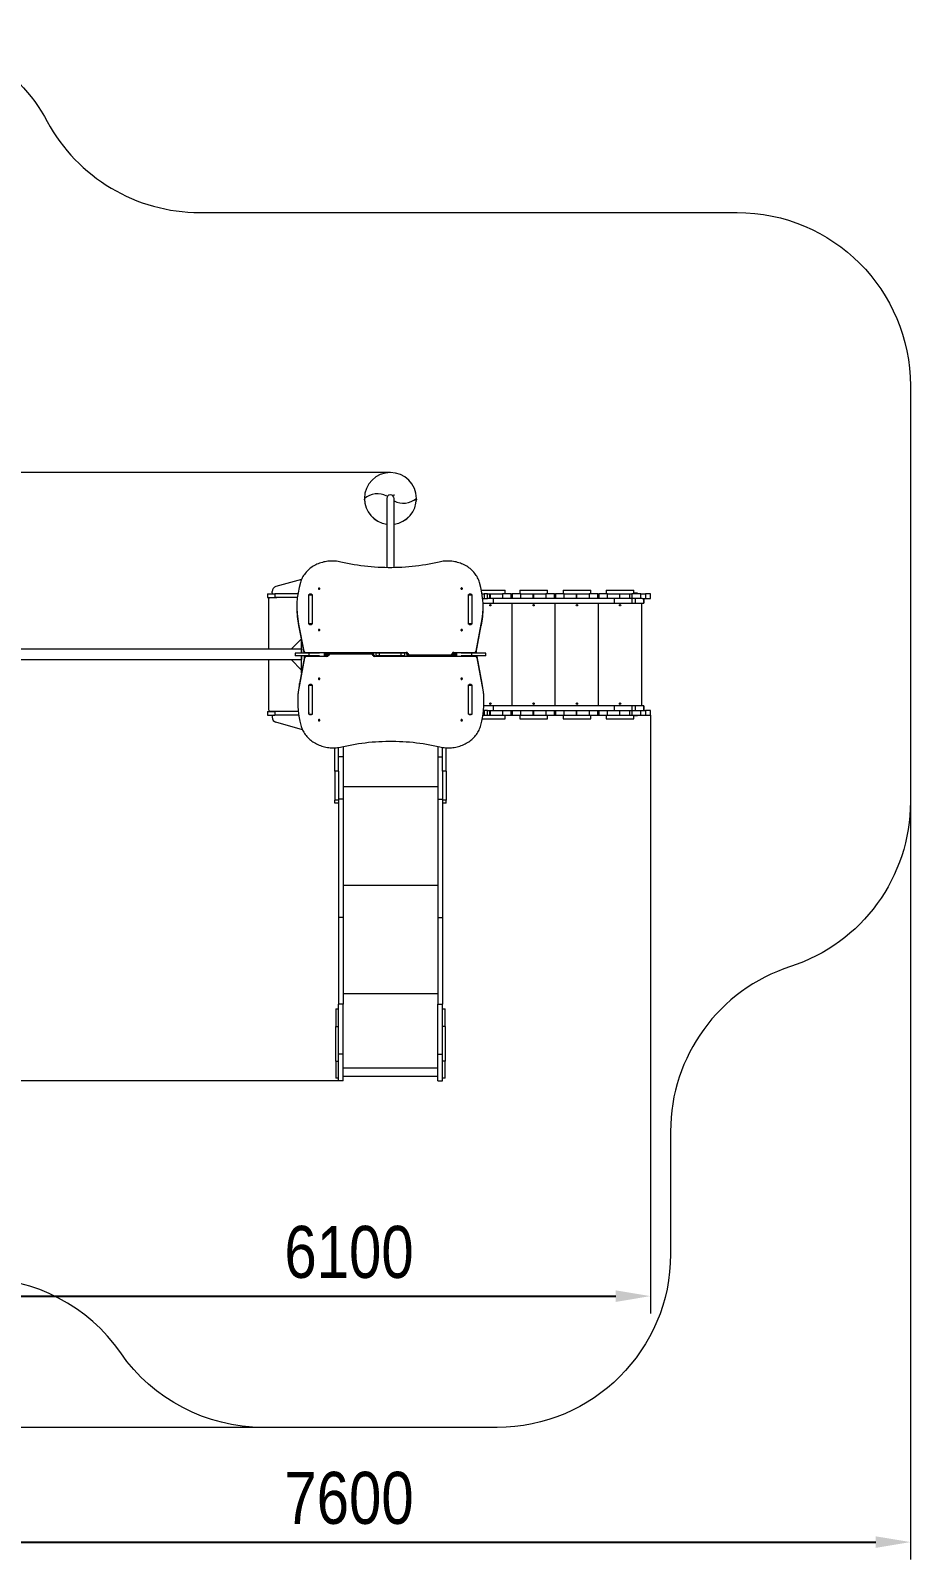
# Model space of a CAD drawing. Header units: millimetres. Extents: x 7072 to 16720, y -5282 to 3540.
# Drawn here: x 11644 to 16720, y -5282 to 3540 of the extents above; entities that cross this region are included whole.
import ezdxf

# ---------------------------------------------------------------- set-up
doc = ezdxf.new("R2010")
doc.units = ezdxf.units.MM
for name, color, linetype in [('DIKOM_ЗОНА', 80, 'Continuous'), ('DIKOM_ОБЪЕКТ', 7, 'Continuous'), ('DIKOM_РАЗМЕР_ЗОНА', 7, 'Continuous'), ('DIKOM_РАЗМЕР_ОБЪЕКТА', 7, 'Continuous')]:
    doc.layers.add(name, color=color, linetype=linetype)
doc.styles.add('style1', font='arial.ttf', dxfattribs={"width": 0.8})
doc.dimstyles.new('1-50', dxfattribs={"dimtxt": 300, "dimasz": 200, "dimexe": 100, "dimexo": 0, "dimgap": 100, "dimtad": 1, "dimtxsty": 'style1', "dimcen": 200, "dimclrd": 7, "dimclre": 7, "dimclrt": 7, "dimadec": 1, "dimazin": 2, "dimtfac": 1, "dimtmove": 0, "dimatfit": 2, "dimfxl": 0, "dimlwd": 25, "dimlwe": 18, "dimarcsym": 0})

# ---------------------------------------------------------------- blocks, each defined once
blk = doc.blocks.new('*D12')
at = {"layer": 'Defpoints', "color": 0, "transparency": 16777216}
for p in [(8142.7, 990.2), (13719.8, 990.2), (13433.3, -2520.2)]:
    blk.add_point(p, dxfattribs=at)
at = {"layer": 'DIKOM_РАЗМЕР_ОБЪЕКТА', "color": 7, "lineweight": 18, "transparency": 16777216}
for p, q in [((13719.8, 990.2), (8042.7, 990.2)), ((13433.3, -2520.2), (8042.7, -2520.2))]:
    blk.add_line(p, q, dxfattribs=at)
at = {"layer": 'DIKOM_РАЗМЕР_ОБЪЕКТА', "color": 7, "lineweight": 25, "transparency": 16777216}
blk.add_line((8142.7, -2320.2), (8142.7, 790.2), dxfattribs=at)
at = {"layer": 'DIKOM_РАЗМЕР_ОБЪЕКТА', "color": 7, "transparency": 16777216}
for points in [[(8109.4, 790.2), (8176, 790.2), (8142.7, 990.2)], [(8109.4, -2320.2), (8176, -2320.2), (8142.7, -2520.2)]]:
    blk.add_solid(points, dxfattribs=at)
at = {"layer": 'DIKOM_РАЗМЕР_ОБЪЕКТА', "color": 7, "transparency": 16777216, "insert": (7889.4, -769.8), "char_height": 300, "attachment_point": 5, "rotation": 90, "style": 'style1'}
blk.add_mtext('3500', dxfattribs=at)
blk = doc.blocks.new('*D9')
at = {"layer": 'Defpoints', "color": 0, "transparency": 16777216}
for p in [(7522.1, 3540.2), (10508.7, 3540.2), (13173.7, -4520.2)]:
    blk.add_point(p, dxfattribs=at)
at = {"layer": 'DIKOM_РАЗМЕР_ЗОНА', "color": 7, "lineweight": 18, "transparency": 16777216}
for p, q in [((10508.7, 3540.2), (7422.1, 3540.2)), ((13173.7, -4520.2), (7422.1, -4520.2))]:
    blk.add_line(p, q, dxfattribs=at)
at = {"layer": 'DIKOM_РАЗМЕР_ЗОНА', "color": 7, "lineweight": 25, "transparency": 16777216}
blk.add_line((7522.1, -4320.2), (7522.1, 3340.2), dxfattribs=at)
at = {"layer": 'DIKOM_РАЗМЕР_ЗОНА', "color": 7, "transparency": 16777216}
for points in [[(7488.7, 3340.2), (7555.4, 3340.2), (7522.1, 3540.2)], [(7488.7, -4320.2), (7555.4, -4320.2), (7522.1, -4520.2)]]:
    blk.add_solid(points, dxfattribs=at)
at = {"layer": 'DIKOM_РАЗМЕР_ЗОНА', "color": 7, "transparency": 16777216, "insert": (7268.9, -769.8), "char_height": 300, "attachment_point": 5, "rotation": 90, "style": 'style1'}
blk.add_mtext('8050', dxfattribs=at)
blk = doc.blocks.new('*D10')
at = {"layer": 'Defpoints', "color": 0, "transparency": 16777216}
for p in [(15219.8, -409.8), (9157.1, -867), (15219.8, -3762.7)]:
    blk.add_point(p, dxfattribs=at)
at = {"layer": 'DIKOM_РАЗМЕР_ОБЪЕКТА', "color": 7, "lineweight": 18, "transparency": 16777216}
for p, q in [((15219.8, -409.8), (15219.8, -3862.7)), ((9157.1, -867), (9157.1, -3862.7))]:
    blk.add_line(p, q, dxfattribs=at)
at = {"layer": 'DIKOM_РАЗМЕР_ОБЪЕКТА', "color": 7, "lineweight": 25, "transparency": 16777216}
blk.add_line((9357.1, -3762.7), (15019.8, -3762.7), dxfattribs=at)
at = {"layer": 'DIKOM_РАЗМЕР_ОБЪЕКТА', "color": 7, "transparency": 16777216}
for points in [[(9357.1, -3729.4), (9357.1, -3796.1), (9157.1, -3762.7)], [(15019.8, -3729.4), (15019.8, -3796.1), (15219.8, -3762.7)]]:
    blk.add_solid(points, dxfattribs=at)
at = {"layer": 'DIKOM_РАЗМЕР_ОБЪЕКТА', "color": 7, "transparency": 16777216, "insert": (13481.1, -3509.6), "char_height": 300, "attachment_point": 5, "style": 'style1'}
blk.add_mtext('6100', dxfattribs=at)
blk = doc.blocks.new('*D11')
at = {"layer": 'Defpoints', "color": 0, "transparency": 16777216}
for p in [(16719.8, -909.8), (9157.1, -2051), (16719.8, -5182.1)]:
    blk.add_point(p, dxfattribs=at)
at = {"layer": 'DIKOM_РАЗМЕР_ЗОНА', "color": 7, "lineweight": 18, "transparency": 16777216}
for p, q in [((16719.8, -909.8), (16719.8, -5282.1)), ((9157.1, -2051), (9157.1, -5282.1))]:
    blk.add_line(p, q, dxfattribs=at)
at = {"layer": 'DIKOM_РАЗМЕР_ЗОНА', "color": 7, "lineweight": 25, "transparency": 16777216}
blk.add_line((9357.1, -5182.1), (16519.8, -5182.1), dxfattribs=at)
at = {"layer": 'DIKOM_РАЗМЕР_ЗОНА', "color": 7, "transparency": 16777216}
for points in [[(9357.1, -5148.8), (9357.1, -5215.4), (9157.1, -5182.1)], [(16519.8, -5148.8), (16519.8, -5215.4), (16719.8, -5182.1)]]:
    blk.add_solid(points, dxfattribs=at)
at = {"layer": 'DIKOM_РАЗМЕР_ЗОНА', "color": 7, "transparency": 16777216, "insert": (13481.1, -4928.9), "char_height": 300, "attachment_point": 5, "style": 'style1'}
blk.add_mtext('7600', dxfattribs=at)

msp = doc.modelspace()

# ---------------------------------------------------------------- linework, layer by layer
at = {"layer": 'DIKOM_ЗОНА', "color": 3, "lineweight": 15}
for points in [[(12163.664, -4090.159, 0.24586718), (11341.991, -3660.118), (10157.113, -3660.118, -0.41421356), (9157.113, -2660.118), (9157.113, 2540.21, -0.41421356), (10157.113, 3540.21), (10860.381, 3540.21, -0.27563488), (11740.364, 3015.216)], [(11740.364, 3015.216, 0.27563488), (12620.346, 2490.222), (15719.753, 2490.222, -0.41421356), (16719.753, 1490.222), (16719.753, -909.778, -0.32519799), (16027.812, -1861.145)], [(16027.812, -1861.145, 0.32519799), (15335.872, -2812.512), (15335.872, -3520.201, -0.41421356), (14335.872, -4520.201), (12985.338, -4520.201, -0.24586718), (12163.664, -4090.159)]]:
    msp.add_lwpolyline(points, format="xyb", dxfattribs=at)
at = {"layer": 'DIKOM_ОБЪЕКТ', "color": 7, "linetype": 'Continuous', "lineweight": 15}
for p, q in [((13569.753, 840.006), (13569.753, 840.261)), ((13569.753, 832.606), (13569.799, 836.306)), ((13569.753, 832.606), (13569.929, 832.752)), ((13569.753, 832.606), (13569.753, 832.351)), ((13569.799, 828.651), (13569.753, 824.951)), ((13569.929, 825.097), (13569.753, 824.951)), ((13569.753, 824.951), (13569.753, 824.696)), ((13698.753, 840.222), (13698.753, 441.082)), ((13698.825, 861.566), (13698.853, 860.66)), ((13740.753, 441.161), (13740.753, 840.222)), ((13869.753, 832.606), (13869.562, 832.448)), ((13869.753, 824.951), (13869.562, 824.793)), ((13869.707, 836.306), (13869.753, 832.606)), ((13869.753, 824.951), (13869.707, 828.651)), ((13869.753, 840.261), (13869.753, 840.006)), ((13869.753, 832.351), (13869.753, 832.606)), ((13869.753, 824.696), (13869.753, 824.951)), ((13206.833, 373.165), (13059.664, 331.957)), ((13206.833, 373.165), (13059.664, 331.957)), ((13009.753, 290.222), (13009.753, 269.222)), ((13009.753, 290.222), (13052.437, 290.222)), ((13009.753, 269.222), (13052.437, 269.222)), ((13023.753, 268.222), (13061.753, 268.222)), ((13037.753, 296.222), (13037.753, 303.068)), ((13052.437, 290.222), (13052.437, 269.222)), ((13185.693, 290.222), (13052.437, 290.222)), ((13182.904, 269.222), (13052.437, 269.222)), ((13248.003, 279.797), (13248.003, 120.881)), ((13248.753, 284.627), (13248.753, 285.698)), ((13248.753, 284.627), (13269.753, 284.627)), ((13248.753, 118.235), (13248.753, 284.627)), ((13266.842, 285.739), (13251.664, 285.739)), ((13261.503, 287.591), (13257.003, 287.591)), ((13257.003, 287.591), (13257.003, 285.739)), ((13261.503, 287.591), (13261.503, 285.739)), ((13269.753, 284.627), (13269.753, 285.698)), ((13269.753, 118.235), (13269.753, 284.627)), ((13269.753, 274.351), (13270.185, 274.351)), ((13270.503, 120.881), (13270.503, 279.797)), ((14169.003, 279.797), (14169.003, 120.881)), ((14169.321, 274.351), (14169.753, 274.351)), ((14169.753, 284.627), (14169.753, 285.698)), ((14169.753, 284.627), (14190.753, 284.627)), ((14169.753, 118.235), (14169.753, 284.627)), ((14187.842, 285.739), (14172.664, 285.739)), ((14182.503, 287.591), (14178.003, 287.591)), ((14178.003, 287.591), (14178.003, 285.739)), ((14182.503, 287.591), (14182.503, 285.739)), ((14190.753, 284.627), (14190.753, 285.698)), ((14190.753, 118.235), (14190.753, 284.627)), ((14191.503, 120.881), (14191.503, 279.797)), ((14245.137, 311.222), (14381.532, 311.222)), ((14248.854, 290.222), (14260.035, 290.222)), ((14260.035, 290.222), (14260.035, 263.222)), ((14280.211, 290.222), (14260.035, 290.222)), ((14280.211, 263.222), (14280.211, 290.222)), ((14280.211, 290.222), (14293.753, 290.222)), ((14293.753, 263.222), (14293.753, 290.222)), ((14293.753, 290.222), (14296.753, 290.222)), ((14296.753, 263.222), (14296.753, 290.222)), ((14296.753, 290.222), (14366.753, 290.222)), ((14366.753, 290.222), (14366.753, 263.222)), ((14416.753, 290.222), (14366.753, 290.222)), ((14381.532, 290.222), (14381.532, 311.222)), ((14416.753, 263.222), (14416.753, 290.222)), ((14416.753, 290.222), (14422.753, 290.222)), ((14422.753, 290.222), (14422.753, 263.222)), ((14472.753, 290.222), (14422.753, 290.222)), ((14465.753, 311.222), (14465.753, 290.222)), ((14465.753, 311.222), (14625.753, 311.222)), ((14472.753, 263.222), (14472.753, 290.222)), ((14472.753, 290.222), (14542.753, 290.222)), ((14542.753, 263.222), (14542.753, 290.222)), ((14542.753, 290.222), (14546.753, 290.222)), ((14546.753, 263.222), (14546.753, 290.222)), ((14546.753, 290.222), (14616.753, 290.222)), ((14616.753, 290.222), (14616.753, 263.222)), ((14666.753, 290.222), (14616.753, 290.222)), ((14625.753, 290.222), (14625.753, 311.222)), ((14666.753, 263.222), (14666.753, 290.222)), ((14666.753, 290.222), (14672.753, 290.222)), ((14672.753, 290.222), (14672.753, 263.222)), ((14722.753, 290.222), (14672.753, 290.222)), ((14715.753, 311.222), (14715.753, 290.222)), ((14715.753, 311.222), (14875.753, 311.222)), ((14722.753, 263.222), (14722.753, 290.222)), ((14722.753, 290.222), (14792.753, 290.222)), ((14792.753, 263.222), (14792.753, 290.222)), ((14792.753, 290.222), (14795.753, 290.222)), ((14795.753, 263.222), (14795.753, 290.222)), ((14795.753, 290.222), (14865.753, 290.222)), ((14865.753, 290.222), (14865.753, 263.222)), ((14915.753, 290.222), (14865.753, 290.222)), ((14875.753, 290.222), (14875.753, 311.222)), ((14915.753, 263.222), (14915.753, 290.222)), ((14915.753, 290.222), (14921.753, 290.222)), ((14921.753, 290.222), (14921.753, 263.222)), ((14971.753, 290.222), (14921.753, 290.222)), ((14964.753, 311.222), (14964.753, 290.222)), ((14964.753, 311.222), (15124.753, 311.222)), ((14971.753, 263.222), (14971.753, 290.222)), ((14971.753, 290.222), (15042.803, 290.222)), ((15042.803, 263.222), (15042.803, 290.222)), ((15042.803, 290.222), (15101.714, 290.222)), ((15101.714, 263.222), (15101.714, 290.222)), ((15101.714, 290.222), (15112.502, 290.222)), ((15112.502, 290.222), (15112.502, 263.222)), ((15165.437, 290.222), (15112.502, 290.222)), ((15124.753, 290.222), (15124.753, 311.222)), ((15144.753, 293.222), (15124.753, 293.222)), ((15144.753, 290.222), (15144.753, 293.222)), ((15165.437, 263.222), (15165.437, 290.222)), ((15165.437, 290.222), (15190.624, 290.222)), ((15190.624, 290.222), (15190.624, 263.222)), ((15219.753, 290.222), (15190.624, 290.222)), ((15219.753, 263.222), (15219.753, 290.222)), ((13017.753, -29.778), (13017.753, 262.222)), ((13179.929, 215.406), (13179.929, 207.906)), ((14169.003, 263.222), (14169.753, 263.222)), ((14169.003, 236.222), (14169.753, 236.222)), ((14190.753, 263.222), (14191.503, 263.222)), ((14190.753, 236.222), (14191.503, 236.222)), ((14252.27, 263.222), (14260.035, 263.222)), ((14254.174, 236.222), (14312.298, 236.222)), ((14254.618, 207.906), (14254.618, 215.406)), ((14260.035, 263.222), (14279.417, 263.222)), ((14312.298, 263.222), (14279.417, 263.222)), ((14312.298, 263.222), (14312.298, 236.222)), ((15010.343, 263.222), (14312.298, 263.222)), ((14312.298, 236.222), (15010.343, 236.222)), ((14421.753, -355.778), (14421.753, 236.222)), ((14670.753, -355.778), (14670.753, 236.222)), ((14920.753, -355.778), (14920.753, 236.222)), ((15010.343, 263.222), (15010.343, 236.222)), ((15112.212, 263.222), (15010.343, 263.222)), ((15010.343, 236.222), (15112.212, 236.222)), ((15112.212, 263.222), (15112.212, 236.222)), ((15132.34, 263.222), (15112.212, 263.222)), ((15112.212, 236.222), (15132.34, 236.222)), ((15132.34, 263.222), (15132.34, 236.222)), ((15172.107, 263.222), (15132.34, 263.222)), ((15132.34, 236.222), (15180.998, 236.222)), ((15169.753, -355.778), (15169.753, 236.222)), ((15172.107, 263.222), (15190.624, 263.222)), ((15180.998, 263.222), (15180.998, 236.222)), ((15180.998, 236.222), (15181.646, 236.222)), ((15181.646, 236.222), (15181.646, 263.222)), ((15190.624, 263.222), (15219.753, 263.222)), ((13190.286, 115.292), (13219.58, -40.486)), ((13190.286, 115.292), (13190.286, 107.792)), ((13190.286, 107.792), (13219.58, -47.986)), ((13248.753, 118.235), (13269.753, 118.235)), ((13248.753, 114.981), (13248.753, 118.235)), ((13257.003, 113.087), (13261.503, 113.087)), ((13269.753, 114.981), (13269.753, 118.235)), ((14169.753, 118.235), (14190.753, 118.235)), ((14169.753, 114.981), (14169.753, 118.235)), ((14178.003, 113.087), (14182.503, 113.087)), ((14190.753, 114.981), (14190.753, 118.235)), ((14214.967, -40.484), (14244.26, 115.292)), ((14214.967, -47.984), (14244.26, 107.792)), ((14244.26, 115.292), (14244.26, 107.792)), ((13146.753, -29.778), (13205.171, 28.64)), ((13206.753, -52.272), (13206.753, 20.224)), ((13206.753, -29.778), (9646.772, -29.778)), ((13169.481, -52.272), (13169.481, -67.272)), ((13250.656, -52.272), (13169.481, -52.272)), ((13250.656, -67.272), (13169.481, -67.272)), ((13224.539, -71.551), (13195.246, -227.327)), ((13224.539, -79.051), (13195.246, -234.827)), ((13206.753, -29.778), (13206.753, -52.272)), ((13206.753, -166.134), (13206.753, -67.272)), ((13206.753, -67.272), (13206.753, -89.778)), ((13219.58, -40.486), (13219.58, -47.986)), ((13224.539, -79.051), (13224.539, -71.551)), ((13229.45, -47.754), (13810.91, -47.752)), ((13229.45, -47.754), (13229.45, -52.272)), ((13234.409, -71.783), (13234.409, -67.272)), ((13353.634, -71.783), (13234.409, -71.783)), ((13250.656, -67.272), (13250.656, -52.272)), ((13311.04, -52.272), (13250.656, -52.272)), ((13310.986, -67.272), (13250.656, -67.272)), ((13353.634, -64.283), (13334.901, -64.283)), ((13334.937, -55.254), (13363.428, -55.254)), ((13352.454, -64.283), (13352.454, -55.254)), ((13353.634, -71.783), (13353.634, -64.283)), ((13362.521, -65.219), (13362.521, -57.719)), ((13372.396, -57.926), (13372.396, -50.529)), ((13609.834, -57.926), (13372.396, -57.926)), ((13609.834, -57.926), (13609.834, -50.529)), ((13618.801, -55.253), (13626.457, -55.253)), ((13619.709, -65.219), (13619.709, -57.719)), ((13620.223, -59.346), (13620.223, -55.253)), ((13628.596, -71.783), (13628.596, -64.701)), ((14210.057, -71.78), (13628.596, -71.783)), ((13637.313, -52.272), (13636.198, -52.272)), ((13637.313, -67.272), (13636.222, -67.272)), ((13637.313, -67.272), (13637.313, -52.272)), ((13657.357, -52.272), (13637.313, -52.272)), ((13657.357, -67.272), (13637.313, -67.272)), ((13657.357, -67.272), (13657.357, -52.272)), ((13782.149, -52.272), (13657.357, -52.272)), ((13782.149, -67.272), (13657.357, -67.272)), ((13782.149, -67.272), (13782.149, -52.272)), ((13802.193, -52.272), (13782.149, -52.272)), ((13802.193, -67.272), (13782.149, -67.272)), ((13802.193, -67.272), (13802.193, -52.272)), ((13803.31, -52.272), (13802.193, -52.272)), ((13803.283, -67.272), (13802.193, -67.272)), ((13810.91, -47.752), (13810.91, -54.831)), ((13820.705, -64.282), (13813.03, -64.282)), ((13819.283, -64.282), (13819.283, -60.189)), ((13819.797, -54.316), (13819.797, -61.816)), ((13829.672, -61.609), (14067.11, -61.609)), ((13829.672, -61.609), (13829.672, -69.003)), ((14067.11, -61.609), (14067.11, -69.002)), ((14104.613, -64.281), (14076.078, -64.281)), ((14076.985, -54.316), (14076.985, -61.816)), ((14085.872, -47.752), (14205.097, -47.752)), ((14085.872, -47.752), (14085.872, -55.252)), ((14085.872, -55.252), (14104.561, -55.252)), ((14087.053, -64.281), (14087.053, -55.252)), ((14188.85, -52.272), (14128.453, -52.272)), ((14188.85, -67.272), (14128.533, -67.272)), ((14188.85, -67.272), (14188.85, -52.272)), ((14270.025, -52.272), (14188.85, -52.272)), ((14270.025, -67.272), (14188.85, -67.272)), ((14205.097, -47.752), (14205.097, -52.272)), ((14210.057, -71.78), (14210.057, -67.272)), ((14214.967, -40.484), (14214.967, -47.984)), ((14219.927, -79.049), (14219.927, -71.549)), ((14249.22, -227.327), (14219.927, -71.549)), ((14249.22, -234.827), (14219.927, -79.049)), ((14270.025, -67.272), (14270.025, -52.272)), ((9646.772, -89.778), (13206.753, -89.778)), ((13017.753, -381.778), (13017.753, -89.778)), ((13206.753, -149.778), (13146.753, -89.778)), ((13195.246, -234.827), (13195.246, -227.327)), ((13248.003, -240.416), (13248.003, -399.332)), ((13248.753, -237.427), (13248.753, -234.372)), ((13248.753, -237.427), (13269.753, -237.427)), ((13248.753, -404.158), (13248.753, -237.427)), ((13261.503, -232.622), (13257.003, -232.622)), ((13269.753, -237.427), (13269.753, -234.372)), ((13269.753, -404.158), (13269.753, -237.427)), ((13270.503, -399.332), (13270.503, -240.416)), ((14169.003, -240.416), (14169.003, -399.332)), ((14169.753, -237.427), (14169.753, -234.372)), ((14169.753, -237.427), (14190.753, -237.427)), ((14169.753, -404.158), (14169.753, -237.427)), ((14182.503, -232.622), (14178.003, -232.622)), ((14190.753, -237.427), (14190.753, -234.372)), ((14190.753, -404.158), (14190.753, -237.427)), ((14191.503, -399.332), (14191.503, -240.416)), ((14249.22, -234.827), (14249.22, -227.327)), ((13184.888, -327.441), (13184.888, -334.941)), ((14259.578, -334.941), (14259.578, -327.441)), ((13009.753, -388.778), (13009.753, -409.778)), ((13009.753, -388.778), (13052.437, -388.778)), ((13009.753, -409.778), (13052.437, -409.778)), ((13023.753, -387.778), (13061.753, -387.778)), ((13037.753, -415.778), (13037.753, -422.624)), ((13052.437, -388.778), (13052.437, -409.778)), ((13187.866, -388.778), (13052.437, -388.778)), ((13190.655, -409.778), (13052.437, -409.778)), ((13248.753, -404.158), (13269.753, -404.158)), ((13248.753, -405.228), (13248.753, -404.158)), ((13251.664, -405.271), (13266.842, -405.271)), ((13257.003, -407.126), (13257.003, -405.271)), ((13257.003, -407.126), (13261.503, -407.126)), ((13261.503, -407.126), (13261.503, -405.271)), ((13270.186, -393.882), (13269.753, -393.882)), ((13269.753, -405.228), (13269.753, -404.158)), ((14169.003, -355.778), (14169.753, -355.778)), ((14169.753, -382.778), (14169.003, -382.778)), ((14169.753, -393.885), (14169.321, -393.885)), ((14169.753, -404.158), (14190.753, -404.158)), ((14169.753, -405.228), (14169.753, -404.158)), ((14172.664, -405.271), (14187.842, -405.271)), ((14178.003, -407.126), (14178.003, -405.271)), ((14178.003, -407.126), (14182.503, -407.126)), ((14182.503, -407.126), (14182.503, -405.271)), ((14191.503, -355.778), (14190.753, -355.778)), ((14191.503, -382.778), (14190.753, -382.778)), ((14190.753, -405.228), (14190.753, -404.158)), ((14250.092, -430.778), (14381.532, -430.778)), ((14253.81, -409.778), (14260.035, -409.778)), ((14257.227, -382.778), (14260.035, -382.778)), ((14312.298, -355.778), (14259.132, -355.778)), ((14260.035, -382.778), (14260.035, -409.778)), ((14279.417, -382.778), (14260.035, -382.778)), ((14260.035, -409.778), (14280.211, -409.778)), ((14279.417, -382.778), (14312.298, -382.778)), ((14280.211, -409.778), (14280.211, -382.778)), ((14280.211, -409.778), (14293.753, -409.778)), ((14293.753, -409.778), (14293.753, -382.778)), ((14293.753, -409.778), (14296.753, -409.778)), ((14296.753, -409.778), (14296.753, -382.778)), ((14296.753, -409.778), (14366.753, -409.778)), ((14312.298, -355.778), (14312.298, -382.778)), ((15010.343, -355.778), (14312.298, -355.778)), ((14312.298, -382.778), (15010.343, -382.778)), ((14366.753, -382.778), (14366.753, -409.778)), ((14366.753, -409.778), (14416.753, -409.778)), ((14381.532, -430.778), (14381.532, -409.778)), ((14416.753, -409.778), (14416.753, -382.778)), ((14416.753, -409.778), (14422.753, -409.778)), ((14422.753, -382.778), (14422.753, -409.778)), ((14422.753, -409.778), (14472.753, -409.778)), ((14465.753, -409.778), (14465.753, -430.778)), ((14465.753, -430.778), (14625.753, -430.778)), ((14472.753, -409.778), (14472.753, -382.778)), ((14472.753, -409.778), (14542.753, -409.778)), ((14542.753, -409.778), (14542.753, -382.778)), ((14542.753, -409.778), (14546.753, -409.778)), ((14546.753, -409.778), (14546.753, -382.778)), ((14546.753, -409.778), (14616.753, -409.778)), ((14616.753, -382.778), (14616.753, -409.778)), ((14616.753, -409.778), (14666.753, -409.778)), ((14625.753, -430.778), (14625.753, -409.778)), ((14666.753, -409.778), (14666.753, -382.778)), ((14666.753, -409.778), (14672.753, -409.778)), ((14672.753, -382.778), (14672.753, -409.778)), ((14672.753, -409.778), (14722.753, -409.778)), ((14715.753, -409.778), (14715.753, -430.778)), ((14715.753, -430.778), (14875.753, -430.778)), ((14722.753, -409.778), (14722.753, -382.778)), ((14722.753, -409.778), (14792.753, -409.778)), ((14792.753, -409.778), (14792.753, -382.778)), ((14792.753, -409.778), (14795.753, -409.778)), ((14795.753, -409.778), (14795.753, -382.778)), ((14795.753, -409.778), (14865.753, -409.778)), ((14865.753, -382.778), (14865.753, -409.778)), ((14865.753, -409.778), (14915.753, -409.778)), ((14875.753, -430.778), (14875.753, -409.778)), ((14915.753, -409.778), (14915.753, -382.778)), ((14915.753, -409.778), (14921.753, -409.778)), ((14921.753, -382.778), (14921.753, -409.778)), ((14921.753, -409.778), (14971.753, -409.778)), ((14964.753, -409.778), (14964.753, -430.778)), ((14964.753, -430.778), (15124.753, -430.778)), ((14971.753, -409.778), (14971.753, -382.778)), ((14971.753, -409.778), (15042.803, -409.778)), ((15010.343, -355.778), (15010.343, -382.778)), ((15112.212, -355.778), (15010.343, -355.778)), ((15010.343, -382.778), (15112.212, -382.778)), ((15042.803, -409.778), (15042.803, -382.778)), ((15042.803, -409.778), (15101.714, -409.778)), ((15101.714, -409.778), (15101.714, -382.778)), ((15101.714, -409.778), (15112.502, -409.778)), ((15112.212, -355.778), (15112.212, -382.778)), ((15132.34, -355.778), (15112.212, -355.778)), ((15112.212, -382.778), (15132.34, -382.778)), ((15112.502, -382.778), (15112.502, -409.778)), ((15112.502, -409.778), (15165.437, -409.778)), ((15124.753, -430.778), (15124.753, -409.778)), ((15124.753, -412.778), (15144.753, -412.778)), ((15132.34, -355.778), (15132.34, -382.778)), ((15180.998, -355.778), (15132.34, -355.778)), ((15132.34, -382.778), (15172.107, -382.778)), ((15144.753, -412.778), (15144.753, -409.778)), ((15165.437, -409.778), (15165.437, -382.778)), ((15165.437, -409.778), (15190.624, -409.778)), ((15172.107, -382.778), (15190.624, -382.778)), ((15180.998, -355.778), (15180.998, -382.778)), ((15181.646, -355.778), (15180.998, -355.778)), ((15181.646, -382.778), (15181.646, -355.778)), ((15190.624, -382.778), (15190.624, -409.778)), ((15219.753, -382.778), (15190.624, -382.778)), ((15190.624, -409.778), (15219.753, -409.778)), ((15219.753, -409.778), (15219.753, -382.778)), ((13212.511, -494.31), (13059.664, -451.513)), ((13398.753, -733.68), (13398.753, -598.582)), ((13419.753, -733.68), (13419.753, -596.644)), ((13446.753, -591.331), (13446.753, -651.654)), ((13992.753, -590.207), (13992.753, -651.654)), ((14019.753, -733.68), (14019.753, -595.901)), ((14040.753, -733.68), (14040.753, -598.294)), ((13446.753, -651.654), (13419.753, -651.654)), ((13446.753, -651.654), (13446.753, -895.587)), ((13992.753, -651.654), (14019.753, -651.654)), ((13992.753, -651.654), (13992.753, -895.587)), ((13419.753, -733.68), (13398.753, -733.68)), ((13398.753, -733.68), (13398.753, -899.823)), ((13419.753, -733.68), (13419.753, -897.085)), ((14040.753, -733.68), (14019.753, -733.68)), ((14019.753, -733.68), (14019.753, -897.085)), ((14040.753, -733.68), (14040.753, -899.823)), ((13446.753, -822.793), (13992.753, -822.793)), ((13419.753, -899.823), (13398.753, -899.823)), ((13398.753, -918.685), (13398.753, -899.823)), ((13419.753, -918.685), (13398.753, -918.685)), ((13446.753, -895.587), (13419.753, -895.587)), ((13419.753, -897.085), (13419.753, -1578.646)), ((13446.753, -895.587), (13446.753, -1578.646)), ((13992.753, -895.587), (14019.753, -895.587)), ((13992.753, -895.587), (13992.753, -1578.646)), ((14019.753, -897.085), (14019.753, -1578.646)), ((14040.753, -899.823), (14019.753, -899.823)), ((14040.753, -918.685), (14019.753, -918.685)), ((14040.753, -918.685), (14040.753, -899.823)), ((13446.753, -1391.201), (13992.753, -1391.201)), ((13446.753, -1578.646), (13419.753, -1578.646)), ((13419.753, -1578.646), (13419.753, -2078.914)), ((13446.753, -1578.646), (13446.753, -2078.914)), ((13992.753, -1578.646), (14019.753, -1578.646)), ((13992.753, -1578.646), (13992.753, -2078.914)), ((14019.753, -1578.646), (14019.753, -2078.914)), ((13446.753, -2016.536), (13992.753, -2016.536)), ((13404.753, -2105.647), (13419.753, -2105.647)), ((13404.753, -2105.647), (13404.753, -2207.393)), ((13446.753, -2078.914), (13419.753, -2078.914)), ((13419.753, -2365.785), (13419.753, -2078.914)), ((13446.753, -2365.785), (13446.753, -2078.914)), ((13992.753, -2078.914), (14019.753, -2078.914)), ((13992.753, -2365.785), (13992.753, -2078.914)), ((14019.753, -2365.785), (14019.753, -2078.914)), ((14019.753, -2105.647), (14034.753, -2105.647)), ((14034.753, -2207.393), (14034.753, -2105.647)), ((13404.753, -2207.393), (13419.753, -2207.393)), ((13404.753, -2407.362), (13404.753, -2207.393)), ((14034.753, -2207.393), (14019.753, -2207.393)), ((14034.753, -2207.393), (14034.753, -2407.362)), ((13446.753, -2365.785), (13419.753, -2365.785)), ((13419.753, -2520.201), (13419.753, -2365.785)), ((13446.753, -2520.201), (13446.753, -2365.785)), ((13992.753, -2365.785), (14019.753, -2365.785)), ((13992.753, -2520.201), (13992.753, -2365.785)), ((14019.753, -2520.201), (14019.753, -2365.785)), ((13404.753, -2407.362), (13419.753, -2407.362)), ((13404.753, -2407.362), (13404.753, -2505.617)), ((13446.753, -2446.073), (13992.753, -2446.073)), ((14034.753, -2407.362), (14019.753, -2407.362)), ((14034.753, -2505.617), (14034.753, -2407.362)), ((13419.753, -2505.617), (13404.753, -2505.617)), ((13446.753, -2520.201), (13419.753, -2520.201)), ((13992.753, -2495.201), (13446.753, -2495.201)), ((13992.753, -2520.201), (14019.753, -2520.201)), ((14034.753, -2505.617), (14019.753, -2505.617))]:
    msp.add_line(p, q, dxfattribs=at)
at = {"layer": 'DIKOM_ОБЪЕКТ', "color": 7, "linetype": 'Continuous', "lineweight": 15, "flags": 128}
for points in [[(13434.229, 473.511), (13426.114, 475.254), (13417.92, 476.687), (13409.66, 477.805), (13401.352, 478.608), (13393.01, 479.093), (13384.653, 479.261), (13376.294, 479.109), (13367.952, 478.64), (13359.641, 477.853), (13351.379, 476.75), (13343.181, 475.334), (13335.062, 473.607), (13327.039, 471.572), (13319.127, 469.233), (13311.342, 466.595), (13303.698, 463.663), (13296.21, 460.443), (13288.894, 456.941), (13281.762, 453.163), (13274.829, 449.117), (13268.108, 444.811), (13261.613, 440.253), (13255.355, 435.453), (13249.347, 430.418), (13243.601, 425.159), (13238.127, 419.687), (13232.937, 414.011), (13228.04, 408.144), (13223.446, 402.095), (13219.163, 395.877), (13215.201, 389.502), (13211.566, 382.982), (13208.265, 376.33), (13205.306, 369.559), (13202.694, 362.681), (13200.434, 355.711)], [(14000.318, 473.511), (13981.211, 469.181), (13962.016, 465.153), (13942.739, 461.43), (13923.386, 458.013), (13903.965, 454.903), (13884.481, 452.101), (13864.941, 449.608), (13845.352, 447.424), (13825.72, 445.552), (13806.052, 443.99), (13786.354, 442.74), (13766.633, 441.802), (13746.896, 441.177), (13727.149, 440.864), (13707.398, 440.864), (13687.651, 441.177), (13667.913, 441.802), (13648.192, 442.74), (13628.494, 443.99), (13608.826, 445.552), (13589.194, 447.424), (13569.605, 449.608), (13550.066, 452.101), (13530.582, 454.903), (13511.161, 458.013), (13491.808, 461.43), (13472.531, 465.153), (13453.336, 469.181), (13434.229, 473.511)], [(14234.113, 355.711), (14231.853, 362.681), (14229.24, 369.559), (14226.281, 376.33), (14222.981, 382.982), (14219.346, 389.502), (14215.384, 395.877), (14211.101, 402.095), (14206.507, 408.144), (14201.61, 414.011), (14196.419, 419.687), (14190.946, 425.159), (14185.2, 430.418), (14179.192, 435.453), (14172.934, 440.253), (14166.438, 444.811), (14159.718, 449.117), (14152.785, 453.163), (14145.653, 456.941), (14138.336, 460.443), (14130.849, 463.663), (14123.205, 466.595), (14115.419, 469.233), (14107.508, 471.572), (14099.485, 473.607), (14091.366, 475.334), (14083.168, 476.75), (14074.905, 477.853), (14066.595, 478.64), (14058.252, 479.109), (14049.894, 479.261), (14041.536, 479.093), (14033.195, 478.608), (14024.887, 477.805), (14016.627, 476.687), (14008.432, 475.254), (14000.318, 473.511)], [(13313.153, 319.851), (13312.975, 320.924), (13312.455, 321.911), (13311.634, 322.731), (13310.581, 323.317), (13309.379, 323.623), (13308.127, 323.623), (13306.925, 323.317), (13305.872, 322.731), (13305.052, 321.911), (13304.531, 320.924), (13304.353, 319.851), (13304.531, 318.777), (13305.052, 317.791), (13305.872, 316.971), (13306.925, 316.385), (13308.127, 316.079), (13309.379, 316.079), (13310.581, 316.385), (13311.634, 316.971), (13312.455, 317.791), (13312.975, 318.777), (13313.153, 319.851)], [(14135.153, 319.851), (14134.975, 320.924), (14134.455, 321.911), (14133.634, 322.731), (14132.581, 323.317), (14131.379, 323.623), (14130.127, 323.623), (14128.925, 323.317), (14127.872, 322.731), (14127.052, 321.911), (14126.531, 320.924), (14126.353, 319.851), (14126.531, 318.777), (14127.052, 317.791), (14127.872, 316.971), (14128.925, 316.385), (14130.127, 316.079), (14131.379, 316.079), (14132.581, 316.385), (14133.634, 316.971), (14134.455, 317.791), (14134.975, 318.777), (14135.153, 319.851)], [(13313.153, 80.828), (13312.975, 81.901), (13312.455, 82.888), (13311.634, 83.708), (13310.581, 84.294), (13309.379, 84.6), (13308.127, 84.6), (13306.925, 84.294), (13305.872, 83.708), (13305.052, 82.888), (13304.531, 81.901), (13304.353, 80.828), (13304.531, 79.754), (13305.052, 78.768), (13305.872, 77.948), (13306.925, 77.362), (13308.127, 77.056), (13309.379, 77.056), (13310.581, 77.362), (13311.634, 77.948), (13312.455, 78.768), (13312.975, 79.754), (13313.153, 80.828)], [(14135.153, 80.828), (14134.975, 81.901), (14134.455, 82.888), (14133.634, 83.708), (14132.581, 84.294), (14131.379, 84.6), (14130.127, 84.6), (14128.925, 84.294), (14127.872, 83.708), (14127.052, 82.888), (14126.531, 81.901), (14126.353, 80.828), (14126.531, 79.754), (14127.052, 78.768), (14127.872, 77.948), (14128.925, 77.362), (14130.127, 77.056), (14131.379, 77.056), (14132.581, 77.362), (14133.634, 77.948), (14134.455, 78.768), (14134.975, 79.754), (14135.153, 80.828)], [(13304.353, -200.363), (13304.531, -201.436), (13305.052, -202.423), (13305.872, -203.242), (13306.925, -203.829), (13308.127, -204.134), (13309.379, -204.134), (13310.581, -203.829), (13311.634, -203.242), (13312.455, -202.423), (13312.975, -201.436), (13313.153, -200.363), (13312.975, -199.289), (13312.455, -198.302), (13311.634, -197.483), (13310.581, -196.896), (13309.379, -196.591), (13308.127, -196.591), (13306.925, -196.896), (13305.872, -197.483), (13305.052, -198.302), (13304.531, -199.289), (13304.353, -200.363)], [(14126.353, -200.363), (14126.531, -201.436), (14127.052, -202.423), (14127.872, -203.242), (14128.925, -203.829), (14130.127, -204.134), (14131.379, -204.134), (14132.581, -203.829), (14133.634, -203.242), (14134.455, -202.423), (14134.975, -201.436), (14135.153, -200.363), (14134.975, -199.289), (14134.455, -198.302), (14133.634, -197.483), (14132.581, -196.896), (14131.379, -196.591), (14130.127, -196.591), (14128.925, -196.896), (14127.872, -197.483), (14127.052, -198.302), (14126.531, -199.289), (14126.353, -200.363)], [(13304.353, -439.385), (13304.531, -440.459), (13305.052, -441.446), (13305.872, -442.265), (13306.925, -442.852), (13308.127, -443.157), (13309.379, -443.157), (13310.581, -442.852), (13311.634, -442.265), (13312.455, -441.446), (13312.975, -440.459), (13313.153, -439.385), (13312.975, -438.312), (13312.455, -437.325), (13311.634, -436.506), (13310.581, -435.919), (13309.379, -435.614), (13308.127, -435.614), (13306.925, -435.919), (13305.872, -436.506), (13305.052, -437.325), (13304.531, -438.312), (13304.353, -439.385)], [(14126.353, -439.385), (14126.531, -440.459), (14127.052, -441.446), (14127.872, -442.265), (14128.925, -442.852), (14130.127, -443.157), (14131.379, -443.157), (14132.581, -442.852), (14133.634, -442.265), (14134.455, -441.446), (14134.975, -440.459), (14135.153, -439.385), (14134.975, -438.312), (14134.455, -437.325), (14133.634, -436.506), (14132.581, -435.919), (14131.379, -435.614), (14130.127, -435.614), (14128.925, -435.919), (14127.872, -436.506), (14127.052, -437.325), (14126.531, -438.312), (14126.353, -439.385)], [(13205.393, -475.246), (13207.654, -482.216), (13210.266, -489.093), (13213.225, -495.865), (13216.525, -502.517), (13220.16, -509.036), (13224.123, -515.411), (13228.405, -521.629), (13232.999, -527.678), (13237.896, -533.546), (13243.087, -539.222), (13248.56, -544.694), (13254.307, -549.953), (13260.314, -554.987), (13266.572, -559.788), (13273.068, -564.346), (13279.788, -568.652), (13286.721, -572.697), (13293.853, -576.475), (13301.17, -579.977), (13308.657, -583.198), (13316.301, -586.13), (13324.087, -588.767), (13331.999, -591.106), (13340.022, -593.141), (13348.14, -594.868), (13356.339, -596.285), (13364.601, -597.388), (13372.912, -598.174), (13381.254, -598.644), (13389.612, -598.795), (13397.97, -598.628), (13406.311, -598.142), (13414.62, -597.34), (13422.879, -596.221), (13431.074, -594.789), (13439.188, -593.046)], [(14005.278, -593.046), (14013.392, -594.789), (14021.587, -596.221), (14029.846, -597.34), (14038.155, -598.142), (14046.496, -598.628), (14054.854, -598.795), (14063.212, -598.644), (14071.554, -598.174), (14079.865, -597.388), (14088.127, -596.285), (14096.326, -594.868), (14104.444, -593.141), (14112.467, -591.106), (14120.379, -588.767), (14128.164, -586.13), (14135.808, -583.198), (14143.296, -579.977), (14150.613, -576.475), (14157.744, -572.697), (14164.677, -568.652), (14171.398, -564.346), (14177.894, -559.788), (14184.151, -554.987), (14190.159, -549.953), (14195.905, -544.694), (14201.379, -539.222), (14206.569, -533.546), (14211.466, -527.678), (14216.061, -521.629), (14220.343, -515.411), (14224.306, -509.036), (14227.941, -502.517), (14231.241, -495.865), (14234.2, -489.093), (14236.812, -482.216), (14239.073, -475.246)], [(13439.188, -593.046), (13458.295, -588.715), (13477.491, -584.687), (13496.768, -580.964), (13516.12, -577.547), (13535.541, -574.437), (13555.025, -571.635), (13574.565, -569.142), (13594.154, -566.959), (13613.786, -565.086), (13633.454, -563.524), (13653.152, -562.275), (13672.873, -561.337), (13692.61, -560.711), (13712.358, -560.399), (13732.108, -560.399), (13751.855, -560.711), (13771.593, -561.337), (13791.314, -562.275), (13811.012, -563.524), (13830.68, -565.086), (13850.312, -566.959), (13869.901, -569.142), (13889.44, -571.635), (13908.924, -574.437), (13928.346, -577.547), (13947.698, -580.964), (13966.975, -584.687), (13986.171, -588.715), (14005.278, -593.046)]]:
    msp.add_lwpolyline(points, dxfattribs=at)
at = {"layer": 'DIKOM_ОБЪЕКТ', "color": 7, "linetype": 'Continuous', "lineweight": 15}
for centre in [(14296.753, 224.222), (14545.753, 224.222), (14795.753, 224.222), (15044.753, 224.222), (14296.753, -343.778), (14545.753, -343.778), (14795.753, -343.778), (15044.753, -343.778)]:
    msp.add_circle(centre, 4, dxfattribs=at)
for centre, radius, start, end in [((13719.753, 840.222), 150, 0.0149101, 179.9850899), ((13644.754, 749.983), 117.368, 62.607281, 129.7187262), ((13719.721, 840.281), 149.968, 180.007681, 261.9628915), ((13719.72, 840.026), 149.967, 180.0076274, 261.9629907), ((13719.753, 840.222), 21, 0, 180), ((13719.721, 840.142), 20.968, 171.3880937, 182.9246459), ((13719.757, 861.722), 20.996, 350.1355064, 1.8908479), ((13794.753, 930.539), 117.368, 242.607223, 309.7188889), ((13719.785, 840.281), 149.968, 278.0371611, 359.9922663), ((13719.786, 840.026), 149.967, 278.037062, 359.9923199), ((13670.219, 215.46), 490.274, 163.3773651, 191.7890673), ((13764.327, 215.46), 490.275, 348.210952, 16.6226227), ((13023.753, 262.222), 6, 90, 180.0000113), ((13023.753, 262.222), 6, 90, 180.0000113), ((13067.753, 303.068), 30, 105.6422465, 180.0000113), ((13067.753, 303.068), 30, 105.6422465, 180.0000113), ((13043.753, 296.222), 6, 180.0000113, 270), ((13043.753, 296.222), 6, 180.0000113, 270), ((13061.753, 274.222), 6, 270, 303.5573098), ((13061.753, 274.222), 6, 270, 303.5573098), ((13254.963, 279.769), 6.96, 153.1549278, 179.770078), ((13254.963, 272.269), 6.96, 153.1552884, 179.7697485), ((13256.919, 277.775), 9.816, 89.5100078, 126.1927781), ((13261.587, 277.775), 9.816, 53.8071434, 90.4900707), ((13263.543, 279.769), 6.96, 0.2302571, 26.8449963), ((13263.543, 272.269), 6.96, 0.2305865, 26.8446356), ((13308.753, 311.097), 5.064, 81.1282898, 98.8717102), ((14130.753, 311.099), 5.063, 81.1259626, 98.8740374), ((14175.963, 279.769), 6.96, 153.1570505, 179.7697687), ((14175.964, 272.269), 6.961, 153.1574112, 179.7694392), ((14177.919, 277.775), 9.816, 89.5102389, 126.1925893), ((14182.587, 277.775), 9.816, 53.8072519, 90.4899199), ((14184.543, 279.769), 6.96, 0.2308869, 26.8443665), ((14184.543, 272.269), 6.96, 0.2312164, 26.8440058), ((13669.864, 208.003), 489.936, 180.011327, 191.8024796), ((13764.68, 208.003), 489.938, 348.1975647, 359.9886625), ((13254.963, 120.909), 6.96, 180.2303116, 206.8446827), ((13256.919, 122.903), 9.816, 233.8071276, 270.4899549), ((13261.587, 122.903), 9.816, 269.5099665, 306.1929509), ((13263.543, 120.909), 6.96, 333.1553933, 359.7693533), ((14175.964, 120.909), 6.961, 180.2306209, 206.8425599), ((14177.919, 122.903), 9.816, 233.8073164, 270.4897238), ((14182.587, 122.903), 9.816, 269.5101174, 306.1928424), ((14184.543, 120.91), 6.96, 333.1560232, 359.7687235), ((13308.753, 72.074), 5.064, 81.1282898, 98.8717102), ((14130.753, 72.076), 5.063, 81.1259626, 98.8740374), ((13228.958, -38.087), 9.68, 194.3503115, 272.9138211), ((13227.711, -46.357), 8.293, 191.3322015, 225.5023021), ((13232.669, -73.18), 8.292, 134.5603922, 168.6694621), ((13233.917, -81.45), 9.68, 87.0861252, 165.6497243), ((13354.079, -55.587), 8.707, 267.0711776, 345.8242953), ((13354.079, -63.087), 8.707, 267.0713018, 345.8241712), ((13371.901, -60.088), 9.675, 87.0711643, 165.8241438), ((13371.901, -67.588), 9.675, 87.0710525, 165.8242556), ((13610.329, -67.588), 9.675, 14.1756885, 92.9289724), ((13610.595, -59.919), 9.376, 13.5726873, 78.4221925), ((13627.834, -55.852), 8.337, 192.9387351, 262.733207), ((13628.151, -63.086), 8.707, 194.1763513, 272.9286597), ((13811.355, -56.448), 8.707, 14.1758407, 92.9291703), ((13811.673, -63.682), 8.335, 12.9357911, 82.6488912), ((13829.177, -51.947), 9.675, 194.1757408, 272.9291439), ((13829.177, -59.447), 9.675, 194.1756885, 272.9289724), ((14067.605, -51.947), 9.675, 267.0708663, 345.8246381), ((14068.033, -59.781), 9.18, 281.0943862, 347.1937634), ((14085.427, -56.448), 8.707, 87.0713336, 165.8238391), ((14085.427, -63.948), 8.707, 87.0714775, 165.8236951), ((14205.589, -38.085), 9.68, 267.0863926, 345.6495987), ((14210.549, -81.448), 9.68, 14.3505123, 92.9134965), ((14206.836, -46.355), 8.292, 314.4765364, 348.6694786), ((14211.797, -73.177), 8.291, 11.3291809, 45.4207438), ((13674.826, -327.538), 489.938, 168.197543, 179.9886443), ((13675.178, -334.994), 490.273, 168.2109318, 196.6226457), ((13254.963, -240.444), 6.96, 153.1554324, 179.769698), ((13256.924, -242.466), 9.844, 89.5403903, 124.6922646), ((13261.582, -242.466), 9.844, 55.3076371, 90.459708), ((13263.543, -240.444), 6.96, 0.230637, 26.8444916), ((13308.753, -191.618), 5.055, 261.1133287, 278.8866713), ((13308.753, -191.605), 5.065, 261.2452591, 278.7547409), ((14130.753, -191.619), 5.054, 261.1108523, 278.8891477), ((14130.753, -191.605), 5.065, 261.2454362, 278.7545638), ((14175.964, -240.444), 6.961, 153.1575552, 179.7693887), ((14177.924, -242.466), 9.844, 89.5400966, 124.6928118), ((14182.582, -242.466), 9.845, 55.308241, 90.4591887), ((14184.543, -240.444), 6.961, 0.2312668, 26.8438618), ((13769.289, -334.995), 490.272, 343.3773142, 11.7891083), ((13769.642, -327.538), 489.936, 0.0113516, 11.8024948), ((13023.753, -381.778), 6, 180.0000113, 270), ((13023.753, -381.778), 6, 180.0000113, 270), ((13043.753, -415.778), 6, 90, 179.9999887), ((13043.753, -415.778), 6, 90, 179.9999887), ((13067.753, -422.624), 30, 180.0000113, 254.3577535), ((13067.753, -422.624), 30, 180.0000113, 254.3577535), ((13061.753, -393.778), 6, 56.4428961, 90), ((13061.753, -393.778), 6, 56.4428961, 90), ((13254.963, -391.804), 6.96, 180.230302, 206.8445676), ((13254.963, -399.304), 6.96, 180.230302, 206.8445676), ((13256.919, -397.311), 9.815, 233.7667135, 270.4910586), ((13261.587, -397.311), 9.815, 269.5089505, 306.233235), ((13263.543, -391.804), 6.96, 333.1555084, 359.769363), ((13263.543, -399.304), 6.96, 333.1555084, 359.769363), ((13308.753, -430.627), 5.069, 261.1373927, 278.8626073), ((13308.753, -430.64), 5.053, 261.2197496, 278.7802504), ((14130.753, -430.628), 5.067, 261.1349228, 278.8650772), ((14175.964, -391.804), 6.961, 180.2306113, 206.8424448), ((14175.964, -399.304), 6.961, 180.2306113, 206.8424448), ((14177.919, -397.311), 9.815, 233.7663835, 270.4911768), ((14182.587, -397.311), 9.816, 269.5093622, 306.2327386), ((14184.543, -391.804), 6.961, 333.1561382, 359.7687332), ((14184.543, -399.304), 6.961, 333.1561382, 359.7687332)]:
    msp.add_arc(centre, radius, start, end, dxfattribs=at)
msp.add_open_spline([(13740.383, 858.132), (13740.544, 858.94), (13740.772, 860.079), (13740.709, 861.233), (13740.691, 861.567)], degree=3, knots=[0, 0, 0, 0, 0.71047669, 1, 1, 1, 1], dxfattribs=at)

# ---------------------------------------------------------------- dimensions: what is measured, and where the dimension line sits
at = {"layer": 'DIKOM_РАЗМЕР_ЗОНА', "color": 3}
dim = msp.add_linear_dim(base=(7522.067, 3540.21), p1=(13173.651, -4520.201), p2=(10508.747, 3540.21), angle=90, text='8050', dimstyle='1-50', dxfattribs=at)
dim.commit()
dim.dimension.update_dxf_attribs({"geometry": '*D9', "text_midpoint": (7522.067, -769.778), "dimtype": 160})
dim = msp.add_linear_dim(base=(16719.753, -5182.107), p1=(9157.113, -2051.047), p2=(16719.753, -909.778), text='7600', dimstyle='1-50', dxfattribs=at)
dim.commit()
dim.dimension.update_dxf_attribs({"geometry": '*D11', "text_midpoint": (13481.117, -5182.107), "dimtype": 160})
at = {"layer": 'DIKOM_РАЗМЕР_ОБЪЕКТА', "color": 3}
dim = msp.add_linear_dim(base=(8142.691, 990.222), p1=(13433.253, -2520.201), p2=(13719.753, 990.222), angle=90, text='3500', dimstyle='1-50', override={"dimdec": 0}, dxfattribs=at)
dim.commit()
dim.dimension.update_dxf_attribs({"geometry": '*D12', "text_midpoint": (8142.691, -769.778), "dimtype": 160})
dim = msp.add_linear_dim(base=(15219.753, -3762.727), p1=(9157.113, -867.042), p2=(15219.753, -409.778), text='6100', dimstyle='1-50', override={"dimdec": 0}, dxfattribs=at)
dim.commit()
dim.dimension.update_dxf_attribs({"geometry": '*D10', "text_midpoint": (13481.117, -3762.727), "dimtype": 160})

doc.saveas('drawing.dxf')
